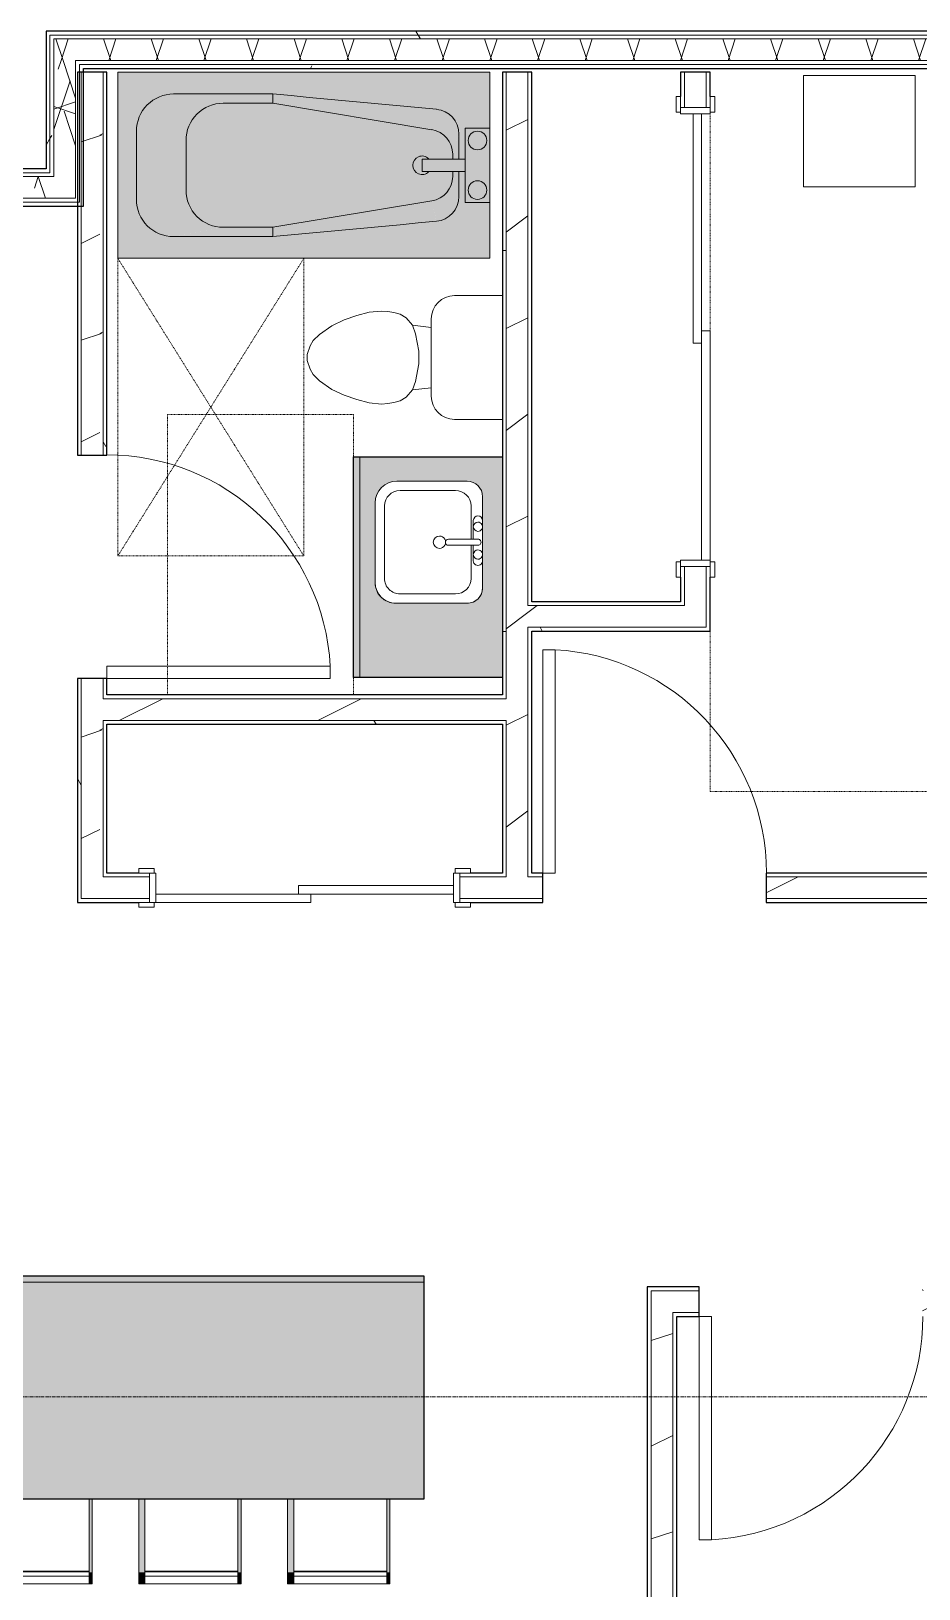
# Model space of a CAD drawing. Header units: inches. Extents: x -10205 to 13964, y -460 to 30702.
# Drawn here: x -2378.4 to -2235.3, y 10167.6 to 10418.8 of the extents above; entities that cross this region are included whole.
import ezdxf

# ---------------------------------------------------------------- set-up
doc = ezdxf.new("R2010")
doc.units = ezdxf.units.IN
doc.header["$MEASUREMENT"] = 0
for name, pattern in [('Dash 1_16_', [0.125, 0.0625, -0.0625]), ('Grid Line 1_2_', [0.875, 0.5, -0.125, 0.125, -0.125]), ('Hidden 1_8_', [0.1875, 0.125, -0.0625])]:
    doc.linetypes.add(name, pattern=pattern)
for name, color, linetype, lineweight in [('0-1', 7, 'Continuous', 5), ('0-4', 7, 'Continuous', 9), ('A-DETL-HDLN-1', 7, 'Hidden 1_8_', 9), ('A-DOOR-3', 7, 'Continuous', 9), ('A-DOOR-4', 250, 'Continuous', 13), ('A-DOOR-FRAM-2', 250, 'Continuous', 13), ('A-WALL', 113, 'Continuous', 9), ('A-WALL-5', 130, 'Continuous', 25), ('A-WALL-6', 7, 'Continuous', 9), ('A-WALL-PATT-3', 7, 'Continuous', 9), ('A-WALL-PATT-4', 8, 'Continuous', 9), ('A-WALL-PATT-5', 111, 'Continuous', 9), ('I-FURN-1', 254, 'Continuous', 9), ('I-FURN-3', 7, 'Continuous', 9), ('I-FURN-HDLN-2', 254, 'Dash 1_16_', 9), ('I-WALL-2', 2, 'Continuous', 25), ('P-SANR-FIXT-1', 8, 'Continuous', 9), ('P-SANR-FIXT-5', 7, 'Continuous', 9), ('Q-CASE-2', 254, 'Continuous', 9), ('Q-CASE-5', 130, 'Continuous', 25), ('Q-CASE-6', 7, 'Continuous', 9), ('S-GRID-1', 1, 'Grid Line 1_2_', 9)]:
    doc.layers.add(name, color=color, linetype=linetype, lineweight=lineweight)
pattern_1 = [(0, (0, 0), (61.44, 15.36), [2.534, -43.546, 2.534, -43.546, -245.76]), (0, (0, 0), (61.44, 15.36), [-92.16, 2.534, -89.626, 2.534, -43.546, -107.52]), (0, (0, 0), (61.44, 15.36), [-230.4, 2.534, -28.186, 2.534, -74.266]), (120, (23.04, 7.68), (-44.02215, 45.5286), [2.534, -43.546, 2.534, -43.546, -245.76]), (120, (23.04, 7.68), (-44.02215, 45.5286), [-92.16, 2.534, -89.626, 2.534, -43.546, -107.52]), (120, (23.04, 7.68), (-44.02215, 45.5286), [-230.4, 2.534, -28.186, 2.534, -74.266]), (240, (30.72, 38.4), (-17.41785, -60.8886), [2.534, -43.546, 2.534, -43.546, -245.76]), (240, (30.72, 38.4), (-17.41785, -60.8886), [-92.16, 2.534, -89.626, 2.534, -43.546, -107.52]), (240, (30.72, 38.4), (-17.41785, -60.8886), [-230.4, 2.534, -28.186, 2.534, -74.266])]
pattern_2 = [(216.87, (12.795, 31.987), (95.9612857, 63.9749714), [15.994, -143.942]), (206.565, (31.987, 22.391), (-31.986981, -31.986924), [35.763, -35.763]), (198.435, (31.987, 6.397), (-63.974746, -31.987128), [20.231, -80.922])]
pattern_3 = [(161.57, (0.96, 0.96), (-7.6802237, -0.0009796), [0, -54.643, 6.067, 0]), (18.43, (-0.96, 0.96), (-7.6802237, 0.0009796), [0, -54.643, 6.067, 0]), (108.43, (0.96, 0.96), (3.8382953, -19.2013653), [18.211, -42.499]), (71.57, (-0.96, 0.96), (3.8382953, 19.2013653), [18.211, -42.499])]

# ---------------------------------------------------------------- blocks, each defined once
blk = doc.blocks.new('Single-Flush - 36_ x 84_-1372839-SITE PLAN - CAD FILE')
at = {"layer": 'A-DOOR-3'}
blk.add_arc((18, 2.37), 36.07, 93.1789, 180, dxfattribs=at)
at = {"layer": 'A-DOOR-4'}
for p, q in [((16, 2.37), (16, 38.39)), ((18, 38.39), (16, 38.39)), ((18, 2.37), (18, 38.39)), ((18, 2.37), (16, 2.37))]:
    blk.add_line(p, q, dxfattribs=at)
blk = doc.blocks.new('Bed-Standard - King 78_ x 80_-V22-SITE PLAN - CAD FILE')
at = {"layer": 'I-FURN-3'}
for p, q in [((49.69, 38.2), (-28.31, 38.2)), ((-28.31, 38.2), (-28.31, -41.8)), ((49.69, -41.8), (49.69, 38.2)), ((-25.31, 36.2), (-25.31, 24.2)), ((-25.31, 36.2), (46.69, 36.2)), ((46.69, 36.2), (46.69, 24.2)), ((49.69, 24.2), (-28.31, 17.63)), ((-25.31, 24.2), (46.69, 24.2)), ((-28.31, -41.8), (49.69, -41.8))]:
    blk.add_line(p, q, dxfattribs=at)
at = {"layer": 'I-FURN-HDLN-2'}
for p, q in [((73.69, -77.8), (73.69, 38.2)), ((-64.31, 31.52), (-64.31, -3.48)), ((-64.31, -51.92), (-64.31, -77.8)), ((-64.31, -77.8), (73.69, -77.8))]:
    blk.add_line(p, q, dxfattribs=at)
blk = doc.blocks.new('Table-Night Stand - 18_ x 18_ x 24_-1352623-SITE PLAN - CAD FILE')
at = {"layer": 'I-FURN-3'}
for p, q in [((18.15, 18), (0.15, 18)), ((0.15, 18), (0.15, 0)), ((18.15, 0), (18.15, 18)), ((0.15, 0), (18.15, 0))]:
    blk.add_line(p, q, dxfattribs=at)
blk = doc.blocks.new('Single-Flush - 36_ x 84_-1372824-SITE PLAN - CAD FILE')
at = {"layer": 'A-DOOR-3'}
blk.add_arc((18, -2.38), 36.07, 180, 266.8211, dxfattribs=at)
at = {"layer": 'A-DOOR-4'}
for p, q in [((16, -2.38), (16, -38.39)), ((18, -2.38), (16, -2.38)), ((18, -2.38), (18, -38.39)), ((18, -38.39), (16, -38.39))]:
    blk.add_line(p, q, dxfattribs=at)
blk = doc.blocks.new('OD_CW_Base Cabinet - OD_CW_Base Cabinet-1413929-SITE PLAN - CAD FILE')
at = {"layer": 'Q-CASE-2'}
for points in [[(8.36, 11), (8.36, 11.5), (32.36, 11.5), (32.36, 11), (104.6, 11), (104.6, 12), (0.74, 12), (0.74, 11), (2.17, 11)], [(0.74, -24), (104.6, -24), (104.6, 11), (32.36, 11), (32.36, -12.5), (8.36, -12.5), (8.36, 11), (0.74, 11)]]:
    blk.add_hatch(color=256, dxfattribs=at).paths.add_polyline_path(points, flags=0)
at = {"layer": 'Q-CASE-5'}
for p, q in [((0.74, -24), (0.74, 12)), ((0.74, 12), (104.6, 12)), ((104.6, 12), (104.6, -24)), ((104.6, -24), (0.74, -24))]:
    blk.add_line(p, q, dxfattribs=at)
at = {"layer": 'Q-CASE-6'}
for p, q in [((0.74, 11), (0.74, 12)), ((0.74, 12), (104.6, 12)), ((8.36, 11), (0.74, 11)), ((0.74, -24), (0.74, 11)), ((0.74, 11), (8.36, 11)), ((104.6, 11), (32.36, 11)), ((32.36, 11), (104.6, 11)), ((104.6, 12), (104.6, 11)), ((104.6, 11), (104.6, -24)), ((104.6, -24), (0.74, -24))]:
    blk.add_line(p, q, dxfattribs=at)
blk = doc.blocks.new('Bar_Stool_6722_1_ - Bar_Stool_6722_1_-V24-SITE PLAN - CAD FILE')
at = {"layer": 'I-FURN-1'}
for points in [[(0, 1.78), (1, 1.78), (1, 13.66), (0, 13.66), (0, 4.02)], [(16, 1.78), (16.5, 1.78), (16.5, 13.66), (16, 13.66), (16, 1.91)], [(0, 0.98), (1, 0.98), (1, 1.78), (0, 1.78), (0, 1.24)], [(1, 0), (1, 0.98), (0, 0.92), (0, 0)], [(16, 0.98), (16.5, 0.98), (16.5, 1.78), (16, 1.73), (16, 1.24)], [(16.5, 0), (16.5, 0.98), (16, 0.94), (16, 0)]]:
    blk.add_hatch(color=256, dxfattribs=at).paths.add_polyline_path(points, flags=0)
at = {"layer": 'I-FURN-3'}
for p, q in [((0, 1.78), (0, 13.66)), ((1, 2.03), (1, 13.66)), ((16, 13.66), (16, 2.03)), ((16.5, 13.66), (16.5, 1.78)), ((1, 1.78), (0, 1.78)), ((0, 1.78), (0, 0.98)), ((1, 0.98), (0, 0.98)), ((0, 0.98), (0, 0)), ((1, 1.91), (1, 2.03)), ((16, 2.03), (1, 2.03)), ((1, 1.24), (1, 1.91)), ((16, 1.91), (1, 1.91)), ((1, 0), (1, 1.24)), ((1, 1.24), (16, 1.24)), ((16, 2.03), (16, 1.91)), ((16, 1.91), (16, 1.24)), ((16.5, 1.78), (16, 1.78)), ((16, 1.24), (16, 0)), ((16.5, 0.98), (16, 0.98)), ((16.5, 0.98), (16.5, 1.78)), ((16.5, 0), (16.5, 0.98)), ((0, 0), (1, 0)), ((1, 0), (16, 0)), ((16, 0), (16.5, 0))]:
    blk.add_line(p, q, dxfattribs=at)
blk = doc.blocks.new('FOLDING_SLIDING CLOSET - 72_ x 80_-1372885-SITE PLAN - CAD FILE')
at = {"layer": 'A-DOOR-3'}
for p, q in [((-38.75, 3.25), (-36.25, 3.25)), ((-38.75, 2.5), (-38.75, 3.25)), ((-36.25, 3.25), (-36.25, 2.5)), ((36.25, 3.25), (38.75, 3.25)), ((36.25, 2.5), (36.25, 3.25)), ((38.75, 3.25), (38.75, 2.5)), ((-36.25, 2.5), (-38.75, 2.5)), ((38.75, 2.5), (36.25, 2.5)), ((-38.75, -2.25), (-36.25, -2.25)), ((-38.75, -3), (-38.75, -2.25)), ((-36.25, -2.25), (-36.25, -3)), ((36.25, -2.25), (38.75, -2.25)), ((36.25, -3), (36.25, -2.25)), ((38.75, -2.25), (38.75, -3)), ((-36.25, -3), (-38.75, -3)), ((38.75, -3), (36.25, -3))]:
    blk.add_line(p, q, dxfattribs=at)
at = {"layer": 'A-DOOR-4'}
for p, q in [((-1, 0.5), (36, 0.5)), ((-1, -0.875), (-1, 0.5)), ((36, 0.5), (36, -0.875)), ((-36, -0.875), (1, -0.875)), ((-36, -2.25), (-36, -0.875)), ((1, -2.25), (-36, -2.25)), ((36, -0.875), (-1, -0.875)), ((1, -0.875), (1, -2.25))]:
    blk.add_line(p, q, dxfattribs=at)
at = {"layer": 'A-DOOR-FRAM-2'}
for p, q in [((-37, 2.5), (-36, 2.5)), ((-37, -2.25), (-37, 2.5)), ((-36, 2.5), (-36, -2.25)), ((36, 2.5), (37, 2.5)), ((36, -2.25), (36, 2.5)), ((37, 2.5), (37, -2.25)), ((-36, -2.25), (-37, -2.25)), ((37, -2.25), (36, -2.25))]:
    blk.add_line(p, q, dxfattribs=at)
blk = doc.blocks.new('FOLDING_SLIDING CLOSET - 48_ x 80_-1372841-SITE PLAN - CAD FILE')
at = {"layer": 'A-DOOR-3'}
for p, q in [((-26.75, 3.25), (-24.25, 3.25)), ((-26.75, 2.5), (-26.75, 3.25)), ((-24.25, 3.25), (-24.25, 2.5)), ((24.25, 3.25), (26.75, 3.25)), ((24.25, 2.5), (24.25, 3.25)), ((26.75, 3.25), (26.75, 2.5)), ((-24.25, 2.5), (-26.75, 2.5)), ((26.75, 2.5), (24.25, 2.5)), ((-26.75, -2.25), (-24.25, -2.25)), ((-26.75, -3), (-26.75, -2.25)), ((-24.25, -2.25), (-24.25, -3)), ((24.25, -2.25), (26.75, -2.25)), ((24.25, -3), (24.25, -2.25)), ((26.75, -2.25), (26.75, -3)), ((-24.25, -3), (-26.75, -3)), ((26.75, -3), (24.25, -3))]:
    blk.add_line(p, q, dxfattribs=at)
at = {"layer": 'A-DOOR-4'}
for p, q in [((-1, 0.5), (24, 0.5)), ((-1, -0.88), (-1, 0.5)), ((24, 0.5), (24, -0.88)), ((-24, -0.88), (1, -0.88)), ((-24, -2.25), (-24, -0.88)), ((1, -2.25), (-24, -2.25)), ((24, -0.88), (-1, -0.88)), ((1, -0.88), (1, -2.25))]:
    blk.add_line(p, q, dxfattribs=at)
at = {"layer": 'A-DOOR-FRAM-2'}
for p, q in [((-25, 2.5), (-24, 2.5)), ((-25, -2.25), (-25, 2.5)), ((-24, 2.5), (-24, -2.25)), ((24, 2.5), (25, 2.5)), ((24, -2.25), (24, 2.5)), ((25, 2.5), (25, -2.25)), ((-24, -2.25), (-25, -2.25)), ((25, -2.25), (24, -2.25))]:
    blk.add_line(p, q, dxfattribs=at)
blk = doc.blocks.new('M_Sink Vanity-Square - 500 x 440mm-1352614-SITE PLAN - CAD FILE')
at = {"layer": 'P-SANR-FIXT-5'}
for p, q in [((7.96, 7.09), (-6.72, 7.09)), ((7.96, 7.09), (-6.72, 7.09)), ((0.12, 5.22), (-5.22, 5.22)), ((3.62, 7.09), (-2.88, 7.09)), ((-2.88, 5.59), (0.12, 5.59)), ((0.12, 6.33), (0.12, 1.59)), ((1.12, 6.33), (1.12, 1.59)), ((1.12, 5.59), (3.62, 5.59)), ((6.46, 5.22), (1.12, 5.22)), ((-9.22, 4.59), (-9.22, -6.73)), ((-9.22, 4.59), (-9.22, -6.73)), ((-7.72, 2.72), (-7.72, -6.23)), ((8.96, -6.23), (8.96, 2.72)), ((10.46, -6.91), (10.46, 4.59)), ((10.46, -6.91), (10.46, 4.59)), ((-5.22, -8.73), (6.46, -8.73)), ((-5.72, -10.23), (7.14, -10.23)), ((-5.72, -10.23), (7.14, -10.23))]:
    blk.add_line(p, q, dxfattribs=at)
for centre, radius, start, end in [((-6.72, 4.59), 2.5, 90, 180), ((-6.72, 4.59), 2.5, 90, 180), ((-5.22, 2.72), 2.5, 90, 180), ((-2.88, 6.34), 0.75, 90, 270), ((-1.88, 6.34), 0.75, 360, 180), ((-1.88, 6.34), 0.75, 180, 0), ((0.62, 6.33), 0.5, 360, 180), ((2.62, 6.34), 0.75, 360, 180), ((2.62, 6.34), 0.75, 180, 360), ((3.62, 6.34), 0.75, 270, 90), ((6.46, 2.72), 2.5, 0, 90), ((7.96, 4.59), 2.5, 0, 90), ((7.96, 4.59), 2.5, 360, 90), ((0.62, 0.13), 1, 360, 180), ((0.62, 0.13), 1, 180, 0), ((0.62, 1.59), 0.5, 180, 0), ((-5.72, -6.73), 3.5, 180, 270), ((-5.72, -6.73), 3.5, 180, 270), ((-5.22, -6.23), 2.5, 180, 270), ((6.46, -6.23), 2.5, 270, 0), ((7.14, -6.91), 3.32, 270, 360), ((7.14, -6.91), 3.32, 270, 0)]:
    blk.add_arc(centre, radius, start, end, dxfattribs=at)
blk = doc.blocks.new('Toilet-Domestic-3D - Toilet-Domestic-3D-1372870-SITE PLAN - CAD FILE')
at = {"layer": 'P-SANR-FIXT-5'}
for p, q in [((-3.74, 10), (-2.74, 11)), ((-2.74, 11), (-1.87, 11.5)), ((-1.87, 11.5), (-0.5, 12)), ((-0.5, 12), (0.5, 12)), ((0.5, 12), (1.87, 11.5)), ((1.87, 11.5), (2.74, 11)), ((2.74, 11), (3.74, 10)), ((-6.06, 6), (-5.13, 8)), ((-5.13, 8), (-3.74, 10)), ((3.74, 10), (5.13, 8)), ((5.13, 8), (6.06, 6)), ((-6.79, 4), (-6.06, 6)), ((6.06, 6), (6.79, 4)), ((-7.33, 1.99), (-6.79, 4)), ((6.79, 4), (7.33, 1.99)), ((-7.5, 0), (-7.33, 1.99)), ((7.33, 1.99), (7.5, 0)), ((-7.41, -1), (-7.5, 0)), ((-7.24, -2), (-7.41, -1)), ((-6.97, -3), (-7.24, -2)), ((7.24, -2), (6.97, -3)), ((7.41, -1), (7.24, -2)), ((7.5, 0), (7.41, -1)), ((-6.4, -4), (-6.97, -3)), ((-5.21, -5), (-6.4, -4)), ((-3.84, -5.5), (-5.21, -5)), ((-4.86, -8.02), (-5.21, -5)), ((5.21, -5), (3.84, -5.5)), ((4.86, -8.02), (5.21, -5)), ((6.4, -4), (5.21, -5)), ((6.97, -3), (6.4, -4)), ((-1, -6), (-3.84, -5.5)), ((1, -6), (-1, -6)), ((3.84, -5.5), (1, -6)), ((6.25, -8.02), (-6.25, -8.02)), ((-9.98, -11.75), (-9.98, -19.48)), ((9.98, -19.48), (9.98, -11.75))]:
    blk.add_line(p, q, dxfattribs=at)
for centre, start, end in [((-6.25, -11.75), 90, 180), ((6.25, -11.75), 0, 90)]:
    blk.add_arc(centre, 3.73, start, end, dxfattribs=at)
blk = doc.blocks.new('OD_CW_Base Cabinet - OD_CW_Base Cabinet-1440575-SITE PLAN - CAD FILE')
at = {"layer": 'Q-CASE-2'}
blk.add_hatch(color=256, dxfattribs=at).paths.add_polyline_path([(0.74, -1), (36.34, -1), (36.34, 0), (0.74, 0)], flags=0)
h = blk.add_hatch(color=256, dxfattribs=at)
h.paths.add_polyline_path([(0.74, -1), (0.74, -24), (36.34, -24), (36.34, -1), (12.71, -1)], flags=0)
h.paths.add_polyline_path([(12.71, -6.82), (12.83, -5.96), (13.16, -5.16), (13.69, -4.47), (14.37, -3.94), (15.21, -3.61), (16.03, -3.5), (28.9, -3.5), (29.9, -3.66), (30.65, -3.97), (31.37, -4.53), (31.93, -5.25), (32.28, -6.09), (32.4, -7), (32.31, -18.97), (32.06, -19.57), (31.67, -20.09), (31.15, -20.49), (30.55, -20.74), (29.9, -20.82), (14.57, -20.74), (13.96, -20.49), (13.45, -20.09), (13.05, -19.57), (12.8, -18.97), (12.71, -18.32)], flags=0)
at = {"layer": 'Q-CASE-5'}
for p, q in [((0.74, -24), (0.74, 0)), ((0.74, 0), (36.34, 0)), ((36.34, 0), (36.34, -24))]:
    blk.add_line(p, q, dxfattribs=at)
at = {"layer": 'Q-CASE-6'}
for p, q in [((0.74, -1), (0.74, 0)), ((0.74, 0), (36.34, 0)), ((36.34, -1), (0.74, -1)), ((0.74, -24), (0.74, -1)), ((0.74, -1), (36.34, -1)), ((36.34, 0), (36.34, -1)), ((36.34, -1), (36.34, -24))]:
    blk.add_line(p, q, dxfattribs=at)
blk = doc.blocks.new('Bath Tub - Maestro - 60_x30_-V72-SITE PLAN - CAD FILE')
at = {"layer": 'P-SANR-FIXT-1'}
for points in [[(35, 0), (0, 0), (0, -9), (4, -9), (4, -14), (5, -14), (5.05, -9.3), (5.21, -8.67), (5.6, -7.86), (5.83, -7.51), (6.27, -7.03), (6.79, -6.62), (7.36, -6.31), (7.98, -6.09), (9.35, -5.91), (35, -3.5), (51, -3.5), (52.04, -3.59), (53.05, -3.86), (54, -4.3), (54.95, -5), (55.6, -5.64), (56.2, -6.5), (56.64, -7.45), (56.91, -8.46), (57, -9.5), (56.97, -20.74), (56.8, -22.05), (56.2, -23.5), (55.24, -24.74), (54, -25.7), (52.55, -26.3), (50.38, -26.5), (34.42, -26.45), (7.98, -23.91), (7.36, -23.69), (6.79, -23.38), (6.27, -22.97), (5.83, -22.49), (5.48, -21.94), (5.21, -21.33), (5.05, -20.7), (5, -19), (5, -16), (4, -16), (4, -21), (0, -21), (0, -30), (60, -30), (60, 0)], [(43, -5), (35, -5), (9.13, -9.33), (8.03, -9.72), (6.82, -10.83), (6.24, -11.83), (6, -13.2), (6, -14), (10.94, -14), (10.94, -16), (6, -16), (6, -16.8), (6.24, -18.17), (6.98, -19.41), (8.03, -20.28), (9.35, -20.74), (35, -25), (43, -25), (44.55, -24.8), (46, -24.2), (47.24, -23.24), (48.2, -22), (48.8, -20.5), (49, -19), (49, -11), (48.8, -9.45), (48.12, -7.9), (47.24, -6.76), (46, -5.8), (44.55, -5.2)], [(35, -3.5), (8.63, -5.97), (9.35, -9.26), (35, -5), (35, -3.77)], [(51, -3.5), (35, -3.5), (35, -5), (43, -5), (50.51, -3.59)], [(51, -3.5), (43, -5), (44.55, -5.2), (46.03, -5.83), (47.28, -6.81), (48.2, -8), (48.8, -9.5), (49, -11), (57, -9.5), (56.91, -8.46), (56.64, -7.45), (56.2, -6.5), (55.29, -5.34), (54.86, -4.9), (54, -4.3), (53.05, -3.86), (52.04, -3.59)], [(8.63, -5.97), (7.98, -6.09), (7.36, -6.31), (6.74, -6.66), (6.27, -7.03), (5.6, -7.86), (5.48, -8.06), (5.21, -8.67), (5.05, -9.3), (5.05, -10.13), (6, -13.2), (6.24, -11.83), (6.98, -10.59), (8.2, -9.66), (9.35, -9.26), (8.65, -6.09)], [(57, -9.5), (49, -11), (49, -19), (57, -20.5), (57, -10.25)], [(6, -14), (4, -14), (4, -16), (10.94, -16), (10.94, -14), (6.35, -14)], [(6, -16.8), (5, -20.04), (5.06, -20.74), (5.24, -21.4), (5.72, -22.32), (5.87, -22.53), (6.33, -23.02), (6.79, -23.38), (7.36, -23.69), (8, -23.92), (8.63, -24.03), (9.35, -20.74), (8.03, -20.28), (6.95, -19.38), (6.24, -18.17), (6.12, -17.49)], [(49, -19), (48.72, -20.74), (48.16, -22.05), (47.24, -23.24), (46, -24.2), (44.55, -24.8), (43, -25), (51, -26.5), (52.55, -26.3), (54, -25.7), (55.42, -24.51), (56.24, -23.4), (56.8, -22.05), (57, -20.5), (50.46, -19.27)], [(9.35, -20.74), (8.63, -24.03), (35, -26.5), (35, -25), (11.44, -21.09)], [(43, -25), (35, -25), (35, -26.5), (51, -26.5), (44.55, -25.29)]]:
    blk.add_hatch(color=256, dxfattribs=at).paths.add_polyline_path(points, flags=0)
h = blk.add_hatch(color=256, dxfattribs=at)
h.paths.add_polyline_path([(0, -9), (0, -21), (4, -21), (4, -9), (0.5, -9)], flags=0)
h.paths.add_polyline_path([(2, -9.5), (2.39, -9.55), (2.75, -9.7), (3.06, -9.94), (3.3, -10.25), (3.45, -10.61), (3.5, -11), (3.33, -11.67), (3.3, -11.75), (3.06, -12.06), (2.75, -12.3), (2.39, -12.45), (2, -12.5), (1.61, -12.45), (1.25, -12.3), (0.94, -12.06), (0.7, -11.75), (0.55, -11.39), (0.5, -11), (0.55, -10.61), (0.7, -10.25), (0.94, -9.94), (1.25, -9.7), (1.61, -9.55)], flags=0)
h.paths.add_polyline_path([(2, -17.5), (2.39, -17.55), (3.02, -17.91), (3.06, -17.94), (3.3, -18.25), (3.45, -18.61), (3.5, -19), (3.43, -19.44), (3.3, -19.75), (3.06, -20.06), (2.75, -20.3), (2.38, -20.45), (2, -20.5), (1.61, -20.45), (1.25, -20.3), (0.94, -20.06), (0.7, -19.75), (0.55, -19.39), (0.5, -19), (0.55, -18.61), (0.7, -18.25), (0.94, -17.94), (1.25, -17.7), (1.61, -17.55)], flags=0)
h = blk.add_hatch(color=256, dxfattribs=at)
h.paths.add_polyline_path([(2, -9.5), (1.61, -9.55), (1.25, -9.7), (0.94, -9.94), (0.7, -10.25), (0.55, -10.61), (0.5, -11), (0.55, -11.39), (0.7, -11.75), (0.94, -12.06), (1.25, -12.3), (1.61, -12.45), (2, -12.5), (2.39, -12.45), (2.75, -12.3), (3.06, -12.06), (3.33, -11.67), (3.45, -11.39), (3.5, -11), (3.45, -10.61), (3.3, -10.25), (3.06, -9.94), (2.75, -9.7), (2.39, -9.55)], flags=0)
h.paths.add_polyline_path([(2, -17.5), (1.61, -17.55), (1.25, -17.7), (0.94, -17.94), (0.7, -18.25), (0.55, -18.61), (0.5, -19), (0.55, -19.39), (0.7, -19.75), (0.94, -20.06), (1.25, -20.3), (1.61, -20.45), (2, -20.5), (2.39, -20.45), (2.75, -20.3), (3.06, -20.06), (3.43, -19.44), (3.45, -19.39), (3.5, -19), (3.45, -18.61), (3.3, -18.25), (3.02, -17.91), (2.75, -17.7), (2.39, -17.55)], flags=0)
h = blk.add_hatch(color=256, dxfattribs=at)
h.paths.add_polyline_path([(5, -9.96), (5.05, -14), (6, -14), (5.92, -12.94), (5.05, -10.13)], flags=0)
h.paths.add_polyline_path([(5.05, -16), (5, -16), (5.05, -19.87), (6, -16.8), (6, -16), (5.32, -16)], flags=0)
at = {"layer": 'P-SANR-FIXT-5'}
for p, q in [((60, 0), (0, 0)), ((0, 0), (0, -9)), ((60, -30), (60, 0)), ((35, -5), (9.35, -9.26)), ((35, -3.5), (51, -3.5)), ((35, -5), (35, -3.5)), ((43, -5), (35, -5)), ((4, -9), (0, -9)), ((0, -9), (0, -21)), ((4, -14), (4, -9)), ((5, -14), (5, -9.96)), ((57, -9.5), (57, -20.5)), ((49, -19), (49, -11)), ((4, -16), (4, -14)), ((4, -14), (10.94, -14)), ((6, -13.2), (6, -14)), ((10.94, -16), (10.94, -14)), ((4, -21), (4, -16)), ((10.94, -16), (4, -16)), ((5, -20.04), (5, -16)), ((6, -16), (6, -16.8)), ((0, -21), (0, -30)), ((0, -21), (4, -21)), ((9.35, -20.74), (35, -25)), ((35, -25), (35, -26.5)), ((35, -25), (43, -25)), ((51, -26.5), (35, -26.5)), ((0, -30), (60, -30))]:
    blk.add_line(p, q, dxfattribs=at)
at = {"layer": 'P-SANR-FIXT-5', "flags": 128}
for points in [[(8.63, -5.97), (11.56, -5.7), (14.49, -5.42), (17.42, -5.15), (20.35, -4.87), (23.28, -4.6), (26.21, -4.32), (29.14, -4.05), (32.07, -3.77), (35, -3.5)], [(35, -26.5), (32.07, -26.23), (29.14, -25.95), (26.21, -25.68), (23.28, -25.4), (20.35, -25.13), (17.42, -24.85), (14.49, -24.58), (11.56, -24.3), (8.63, -24.03)]]:
    blk.add_lwpolyline(points, dxfattribs=at)
at = {"layer": 'P-SANR-FIXT-5'}
for centre, radius, start, end in [((43, -11), 6, 360, 90), ((51, -9.5), 6, 0, 90), ((9, -9.96), 4, 95.3558, 180), ((2, -11), 1.5, 0, 180), ((10, -13.2), 4, 99.4223, 180), ((2, -11), 1.5, 180, 360), ((10.94, -15), 1.5, 0, 135), ((10.94, -15), 1.5, 225, 360), ((2, -19), 1.5, 0, 180), ((10, -16.8), 4, 180, 260.5777), ((2, -19), 1.5, 180, 360), ((9, -20.04), 4, 180, 264.6442), ((43, -19), 6, 270, 0), ((51, -20.5), 6, 270, 0)]:
    blk.add_arc(centre, radius, start, end, dxfattribs=at)
blk = doc.blocks.new('1750 Ox - Unit Layouts_rvt-1-SITE PLAN - CAD FILE')
at = {"layer": 'A-WALL-PATT-3'}
h = blk.add_hatch(dxfattribs=at)
h.set_pattern_fill('FP_2', color=256, style=0, pattern_type=2)
h.set_pattern_definition(pattern_1)
h.paths.add_polyline_path([(-2370.92, 10278.28), (-2370.3, 10278.28), (-2370.3, 10314.4), (-2370.92, 10314.4), (-2370.92, 10278.9)], flags=0)
h.paths.add_polyline_path([(-2370.3, 10350.4), (-2370.3, 10390.59), (-2370.92, 10390.59), (-2370.92, 10350.4)], flags=0)
h.paths.add_polyline_path([(-2370.3, 10390.91), (-2370.3, 10412.16), (-2370.92, 10412.16), (-2370.92, 10391.54), (-2370.6, 10391.21)], flags=0)
h = blk.add_hatch(dxfattribs=at)
h.set_pattern_fill('FP_2', color=256, style=0, pattern_type=2)
h.set_pattern_definition(pattern_1)
h.paths.add_polyline_path([(-2366.8, 10282.4), (-2366.17, 10282.4), (-2366.17, 10307.65), (-2366.8, 10307.65), (-2366.8, 10300.73)], flags=0)
h.paths.add_polyline_path([(-2366.8, 10311.15), (-2366.17, 10311.15), (-2366.17, 10314.4), (-2366.8, 10314.4), (-2366.8, 10311.78)], flags=0)
h.paths.add_polyline_path([(-2366.17, 10350.4), (-2366.17, 10412.16), (-2366.8, 10412.16), (-2366.8, 10350.4)], flags=0)
h = blk.add_hatch(dxfattribs=at)
h.set_pattern_fill('FP_2', color=256, style=0, pattern_type=2)
h.set_pattern_definition(pattern_1)
h.paths.add_polyline_path([(-2301.8, 10283.03), (-2301.8, 10307.65), (-2302.42, 10307.65), (-2302.42, 10283.03)], flags=0)
h.paths.add_polyline_path([(-2301.8, 10311.15), (-2301.8, 10412.16), (-2302.42, 10412.16), (-2302.42, 10311.15)], flags=0)
h = blk.add_hatch(dxfattribs=at)
h.set_pattern_fill('FP_2', color=256, style=0, pattern_type=2)
h.set_pattern_definition(pattern_1)
h.paths.add_polyline_path([(-2297.67, 10322.04), (-2269.55, 10322.04), (-2269.55, 10322.66), (-2297.67, 10322.66)], flags=0)
h = blk.add_hatch(dxfattribs=at)
h.set_pattern_fill('FP_2', color=256, style=0, pattern_type=2)
h.set_pattern_definition(pattern_1)
h.paths.add_polyline_path([(-2325.42, 10307.03), (-2302.42, 10307.03), (-2302.42, 10307.65), (-2366.17, 10307.65), (-2366.17, 10307.03)], flags=0)
h = blk.add_hatch(dxfattribs=at)
h.set_pattern_fill('FP_2', color=256, style=0, pattern_type=2)
h.set_pattern_definition(pattern_1)
h.paths.add_polyline_path([(-2116.81, 10215.65), (-2111.35, 10215.68), (-2111.35, 10216.28), (-2229.55, 10216.28), (-2229.55, 10215.65), (-2119.13, 10215.65)], flags=0)
h.paths.add_polyline_path([(-2274.93, 10215.65), (-2270.68, 10215.65), (-2270.68, 10216.28), (-2279.06, 10216.28), (-2279.06, 10215.65), (-2278.42, 10215.65)], flags=0)
h.paths.add_polyline_path([(-2233.05, 10215.65), (-2233.05, 10216.28), (-2234.68, 10216.28), (-2234.68, 10215.65), (-2233.13, 10215.65)], flags=0)
h = blk.add_hatch(dxfattribs=at)
h.set_pattern_fill('FP_2', color=256, style=0, pattern_type=2)
h.set_pattern_definition(pattern_1)
h.paths.add_polyline_path([(-2278.43, 10018.09), (-2278.43, 10215.65), (-2279.06, 10215.6), (-2279.06, 10018.09)], flags=0)
h = blk.add_hatch(dxfattribs=at)
h.set_pattern_fill('FP_2', color=256, style=0, pattern_type=2)
h.set_pattern_definition(pattern_1)
h.paths.add_polyline_path([(-2216.68, 10211.53), (-2216.06, 10211.53), (-2216.06, 10212.15), (-2234.68, 10212.15), (-2234.68, 10211.53), (-2229.55, 10211.53)], flags=0)
h.paths.add_polyline_path([(-2270.68, 10211.53), (-2270.68, 10212.15), (-2274.93, 10212.15), (-2274.92, 10211.53), (-2274.31, 10211.53)], flags=0)
h.paths.add_polyline_path([(-2111.35, 10211.53), (-2111.35, 10212.15), (-2212.56, 10212.15), (-2212.56, 10211.53), (-2119.13, 10211.53)], flags=0)
h = blk.add_hatch(dxfattribs=at)
h.set_pattern_fill('FP_2', color=256, style=0, pattern_type=2)
h.set_pattern_definition(pattern_1)
h.paths.add_polyline_path([(-2274.93, 10018.09), (-2274.31, 10018.09), (-2274.31, 10211.53), (-2274.93, 10211.53), (-2274.93, 10032.92)], flags=0)
at = {"layer": 'A-WALL-PATT-4'}
h = blk.add_hatch(dxfattribs=at)
h.set_pattern_fill('FP_4', color=256, style=0, pattern_type=2)
h.set_pattern_definition(pattern_2)
h.paths.add_polyline_path([(-2370.3, 10278.9), (-2366.8, 10278.9), (-2366.8, 10314.4), (-2370.3, 10314.4), (-2370.3, 10300.73)], flags=0)
h.paths.add_polyline_path([(-2366.8, 10350.4), (-2366.8, 10412.16), (-2370.3, 10412.16), (-2370.3, 10350.4)], flags=0)
h = blk.add_hatch(dxfattribs=at)
h.set_pattern_fill('FP_4', color=256, style=0, pattern_type=2)
h.set_pattern_definition(pattern_2)
h.paths.add_polyline_path([(-2298.3, 10282.4), (-2298.3, 10412.16), (-2301.8, 10412.16), (-2301.78, 10282.4), (-2298.31, 10282.4)], flags=0)
h = blk.add_hatch(dxfattribs=at)
h.set_pattern_fill('FP_4', color=256, style=0, pattern_type=2)
h.set_pattern_definition(pattern_2)
h.paths.add_polyline_path([(-2273.05, 10322.66), (-2269.55, 10322.66), (-2269.55, 10332.48), (-2273.05, 10332.48), (-2273.05, 10326.16)], flags=0)
h.paths.add_polyline_path([(-2270.3, 10406.48), (-2269.55, 10406.48), (-2269.55, 10412.16), (-2273.05, 10412.16), (-2273.05, 10406.48), (-2271.67, 10406.48)], flags=0)
h = blk.add_hatch(dxfattribs=at)
h.set_pattern_fill('FP_4', color=256, style=0, pattern_type=2)
h.set_pattern_definition(pattern_2)
h.paths.add_polyline_path([(-2297.67, 10322.66), (-2273.05, 10322.68), (-2273.05, 10326.16), (-2298.3, 10326.16), (-2298.3, 10322.66)], flags=0)
h = blk.add_hatch(dxfattribs=at)
h.set_pattern_fill('FP_4', color=256, style=0, pattern_type=2)
h.set_pattern_definition(pattern_2)
h.paths.add_polyline_path([(-2302.42, 10307.65), (-2301.8, 10307.65), (-2301.8, 10311.15), (-2366.8, 10311.15), (-2366.8, 10307.65), (-2325.42, 10307.65)], flags=0)
h = blk.add_hatch(dxfattribs=at)
h.set_pattern_fill('FP_4', color=256, style=0, pattern_type=2)
h.set_pattern_definition(pattern_2)
h.paths.add_polyline_path([(-2301.8, 10278.9), (-2295.91, 10278.9), (-2295.91, 10282.4), (-2309.3, 10282.4), (-2309.3, 10278.9)], flags=0)
h.paths.add_polyline_path([(-2110.72, 10278.9), (-2110.72, 10282.4), (-2259.91, 10282.4), (-2259.91, 10278.9), (-2119.13, 10278.9)], flags=0)
h.paths.add_polyline_path([(-2366.8, 10278.9), (-2359.3, 10278.9), (-2359.3, 10282.4), (-2366.8, 10282.4), (-2366.8, 10278.96)], flags=0)
h = blk.add_hatch(dxfattribs=at)
h.set_pattern_fill('FP_4', color=256, style=0, pattern_type=2)
h.set_pattern_definition(pattern_2)
h.paths.add_polyline_path([(-2274.93, 10212.15), (-2270.68, 10212.15), (-2270.68, 10215.65), (-2278.43, 10215.65), (-2278.43, 10212.15)], flags=0)
h.paths.add_polyline_path([(-2110.72, 10212.15), (-2110.72, 10215.65), (-2234.68, 10215.65), (-2234.68, 10212.15), (-2119.13, 10212.15)], flags=0)
h = blk.add_hatch(dxfattribs=at)
h.set_pattern_fill('FP_4', color=256, style=0, pattern_type=2)
h.set_pattern_definition(pattern_2)
h.paths.add_polyline_path([(-2274.93, 10018.09), (-2274.93, 10212.15), (-2278.43, 10212.15), (-2278.43, 10018.09)], flags=0)
at = {"layer": 'A-DETL-HDLN-1'}
for p, q in [((-2364.42, 10382.16), (-2364.42, 10334.16)), ((-2334.42, 10334.16), (-2364.42, 10382.16)), ((-2334.42, 10382.16), (-2364.42, 10334.16)), ((-2334.42, 10334.16), (-2334.42, 10382.16)), ((-2356.42, 10356.98), (-2356.42, 10311.78)), ((-2326.42, 10356.98), (-2356.42, 10356.98)), ((-2326.42, 10350.16), (-2326.42, 10356.98)), ((-2364.42, 10334.16), (-2334.42, 10334.16)), ((-2326.42, 10311.78), (-2326.42, 10314.56))]:
    blk.add_line(p, q, dxfattribs=at)
at = {"layer": 'A-WALL-5'}
for p, q in [((-2370.92, 10412.16), (-2370.92, 10350.4)), ((-2366.17, 10412.16), (-2370.92, 10412.16)), ((-2366.17, 10350.4), (-2366.17, 10412.16)), ((-2302.42, 10412.16), (-2302.42, 10311.78)), ((-2297.67, 10412.16), (-2302.42, 10412.16)), ((-2297.67, 10326.79), (-2297.67, 10412.16)), ((-2273.67, 10412.16), (-2273.67, 10408.23)), ((-2268.92, 10412.16), (-2273.67, 10412.16)), ((-2268.92, 10408.23), (-2268.92, 10412.16)), ((-2370.92, 10350.4), (-2366.17, 10350.4)), ((-2273.67, 10330.73), (-2273.67, 10326.79)), ((-2268.92, 10322.04), (-2268.92, 10330.73)), ((-2273.67, 10326.79), (-2297.67, 10326.79)), ((-2297.67, 10283.03), (-2297.67, 10322.04)), ((-2297.67, 10322.04), (-2273.67, 10322.04)), ((-2273.67, 10322.04), (-2269.55, 10322.04)), ((-2269.55, 10322.04), (-2268.92, 10322.04)), ((-2370.92, 10314.4), (-2370.92, 10278.28)), ((-2366.17, 10314.4), (-2370.92, 10314.4)), ((-2366.17, 10311.78), (-2366.17, 10314.4)), ((-2302.42, 10311.78), (-2366.17, 10311.78)), ((-2366.17, 10283.03), (-2366.17, 10307.03)), ((-2366.17, 10307.03), (-2302.42, 10307.03)), ((-2302.42, 10307.03), (-2302.42, 10283.03)), ((-2361.05, 10283.03), (-2366.17, 10283.03)), ((-2302.42, 10283.03), (-2307.55, 10283.03)), ((-2295.91, 10283.03), (-2297.67, 10283.03)), ((-2295.91, 10278.28), (-2295.91, 10283.03)), ((-2107.55, 10283.03), (-2259.91, 10283.03)), ((-2259.91, 10283.03), (-2259.91, 10278.28)), ((-2370.92, 10278.28), (-2370.3, 10278.28)), ((-2370.3, 10278.28), (-2366.17, 10278.28)), ((-2366.17, 10278.28), (-2361.05, 10278.28)), ((-2307.55, 10278.28), (-2295.91, 10278.28)), ((-2259.91, 10278.28), (-2233.67, 10278.28)), ((-2270.68, 10216.28), (-2279.06, 10216.28)), ((-2279.06, 10216.28), (-2279.06, 10215.65)), ((-2270.68, 10211.53), (-2270.68, 10216.28)), ((-2279.06, 10215.65), (-2279.06, 10211.53)), ((-2279.06, 10211.53), (-2279.06, 10018.09)), ((-2274.31, 10211.53), (-2270.68, 10211.53)), ((-2274.31, 10018.09), (-2274.31, 10211.53))]:
    blk.add_line(p, q, dxfattribs=at)
at = {"layer": 'A-WALL-6'}
for p, q in [((-2370.3, 10350.4), (-2370.3, 10412.16)), ((-2366.8, 10350.4), (-2366.8, 10412.16)), ((-2301.8, 10311.15), (-2301.8, 10412.16)), ((-2298.3, 10326.16), (-2298.3, 10412.16)), ((-2273.05, 10406.48), (-2273.05, 10412.16)), ((-2269.55, 10406.48), (-2269.55, 10412.16)), ((-2273.05, 10326.16), (-2273.05, 10332.48)), ((-2269.55, 10322.66), (-2269.55, 10332.48)), ((-2297.67, 10326.16), (-2298.3, 10326.16)), ((-2273.67, 10326.16), (-2297.67, 10326.16)), ((-2273.05, 10326.16), (-2273.67, 10326.16)), ((-2298.3, 10283.03), (-2298.3, 10322.66)), ((-2297.67, 10322.66), (-2298.3, 10322.66)), ((-2273.67, 10322.66), (-2297.67, 10322.66)), ((-2273.05, 10322.66), (-2273.67, 10322.66)), ((-2269.55, 10322.66), (-2273.05, 10322.66)), ((-2370.3, 10278.9), (-2370.3, 10314.4)), ((-2366.8, 10311.15), (-2366.8, 10314.4)), ((-2366.17, 10311.15), (-2366.8, 10311.15)), ((-2302.42, 10311.15), (-2366.17, 10311.15)), ((-2301.8, 10311.15), (-2302.42, 10311.15)), ((-2366.8, 10282.4), (-2366.8, 10307.65)), ((-2366.17, 10307.65), (-2366.8, 10307.65)), ((-2302.42, 10307.65), (-2366.17, 10307.65)), ((-2301.8, 10307.65), (-2302.42, 10307.65)), ((-2301.8, 10283.03), (-2301.8, 10307.65)), ((-2366.17, 10282.4), (-2366.8, 10282.4)), ((-2359.3, 10282.4), (-2366.17, 10282.4)), ((-2301.8, 10282.4), (-2309.3, 10282.4)), ((-2301.8, 10283.03), (-2301.8, 10282.4)), ((-2298.3, 10283.03), (-2298.3, 10282.4)), ((-2295.91, 10282.4), (-2298.3, 10282.4)), ((-2107.55, 10282.4), (-2259.91, 10282.4)), ((-2366.8, 10278.9), (-2370.3, 10278.9)), ((-2366.17, 10278.9), (-2366.8, 10278.9)), ((-2359.3, 10278.9), (-2366.17, 10278.9)), ((-2295.91, 10278.9), (-2309.3, 10278.9)), ((-2233.05, 10278.9), (-2259.91, 10278.9)), ((-2278.43, 10215.65), (-2270.68, 10215.65)), ((-2278.43, 10215.65), (-2278.43, 10212.15)), ((-2278.43, 10212.15), (-2278.43, 10215.65)), ((-2278.43, 10211.53), (-2278.43, 10212.15)), ((-2278.43, 10018.09), (-2278.43, 10211.53)), ((-2274.93, 10212.15), (-2274.93, 10211.53)), ((-2274.93, 10212.15), (-2270.68, 10212.15)), ((-2274.93, 10211.53), (-2274.93, 10212.15)), ((-2274.93, 10018.09), (-2274.93, 10211.53))]:
    blk.add_line(p, q, dxfattribs=at)
at = {"layer": '0-4'}
for name, p, rotation in [('Bath Tub - Maestro - 60_x30_-V72-SITE PLAN - CAD FILE', (-2304.42, 10382.16), 180), ('FOLDING_SLIDING CLOSET - 72_ x 80_-1372885-SITE PLAN - CAD FILE', (-2271.17, 10369.48), 90.00000000000216), ('Toilet-Domestic-3D - Toilet-Domestic-3D-1372870-SITE PLAN - CAD FILE', (-2321.9, 10366.16), 90.00000000000776), ('Single-Flush - 36_ x 84_-1372839-SITE PLAN - CAD FILE', (-2368.55, 10332.4), 269.9999999999997), ('OD_CW_Base Cabinet - OD_CW_Base Cabinet-1440575-SITE PLAN - CAD FILE', (-2326.42, 10313.83), 90.00000000000092), ('M_Sink Vanity-Square - 500 x 440mm-1352614-SITE PLAN - CAD FILE', (-2312.69, 10337), 270.0000000000081), ('Single-Flush - 36_ x 84_-1372824-SITE PLAN - CAD FILE', (-2277.91, 10280.65), 180), ('Single-Flush - 36_ x 84_-1372839-SITE PLAN - CAD FILE', (-2252.68, 10213.9), 180)]:
    blk.add_blockref(name, p, dxfattribs=dict(at, rotation=rotation))
for name, p in [('Bed-Standard - King 78_ x 80_-V22-SITE PLAN - CAD FILE', (-2204.61, 10373.96)), ('Table-Night Stand - 18_ x 18_ x 24_-1352623-SITE PLAN - CAD FILE', (-2254, 10393.66)), ('FOLDING_SLIDING CLOSET - 48_ x 80_-1372841-SITE PLAN - CAD FILE', (-2334.3, 10280.53)), ('OD_CW_Base Cabinet - OD_CW_Base Cabinet-1413929-SITE PLAN - CAD FILE', (-2419.66, 10206.08)), ('Bar_Stool_6722_1_ - Bar_Stool_6722_1_-V24-SITE PLAN - CAD FILE', (-2385.04, 10168.42)), ('Bar_Stool_6722_1_ - Bar_Stool_6722_1_-V24-SITE PLAN - CAD FILE', (-2361.04, 10168.42)), ('Bar_Stool_6722_1_ - Bar_Stool_6722_1_-V24-SITE PLAN - CAD FILE', (-2337.04, 10168.42))]:
    blk.add_blockref(name, p, dxfattribs=at)

msp = doc.modelspace()

# ---------------------------------------------------------------- hatches: boundary and pattern name
at = {"layer": 'A-WALL-PATT-5'}
h = msp.add_hatch(dxfattribs=at)
h.set_pattern_fill('FP_2', color=256, style=0, pattern_type=2)
h.set_pattern_definition(pattern_1)
h.paths.add_polyline_path([(-2299.8, 10418.16), (-2111.35, 10418.16), (-2111.35, 10418.79), (-2375.97, 10418.79), (-2375.97, 10418.16), (-2300.88, 10418.16)], flags=0)
h = msp.add_hatch(dxfattribs=at)
h.set_pattern_fill('FP_2', color=256, style=0, pattern_type=2)
h.set_pattern_definition(pattern_1)
h.paths.add_polyline_path([(-2375.97, 10396.59), (-2375.35, 10396.59), (-2375.35, 10418.16), (-2375.97, 10418.16), (-2375.97, 10401.15)], flags=0)
h = msp.add_hatch(dxfattribs=at)
h.set_pattern_fill('FP_2', color=256, style=0, pattern_type=2)
h.set_pattern_definition(pattern_1)
h.paths.add_polyline_path([(-2110.72, 10417.54), (-2110.72, 10418.16), (-2375.35, 10418.16), (-2375.35, 10417.54), (-2111.35, 10417.54)], flags=0)
h = msp.add_hatch(dxfattribs=at)
h.set_pattern_fill('FP_2', color=256, style=0, pattern_type=2)
h.set_pattern_definition(pattern_1)
h.paths.add_polyline_path([(-2375.35, 10395.96), (-2374.72, 10395.97), (-2374.72, 10417.54), (-2375.35, 10417.54), (-2375.35, 10396.59)], flags=0)
h = msp.add_hatch(dxfattribs=at)
h.set_pattern_fill('FP_5', color=256, style=0, pattern_type=2)
h.set_pattern_definition(pattern_3)
h.paths.add_polyline_path([(-2374.72, 10414.04), (-2110.72, 10414.04), (-2110.72, 10417.54), (-2374.72, 10417.54)], flags=0)
h = msp.add_hatch(dxfattribs=at)
h.set_pattern_fill('FP_5', color=256, style=0, pattern_type=2)
h.set_pattern_definition(pattern_3)
h.paths.add_polyline_path([(-2371.22, 10395.34), (-2371.22, 10414.04), (-2374.72, 10414.04), (-2374.72, 10395.34)], flags=0)
h = msp.add_hatch(dxfattribs=at)
h.set_pattern_fill('FP_2', color=256, style=0, pattern_type=2)
h.set_pattern_definition(pattern_1)
h.paths.add_polyline_path([(-2110.72, 10413.41), (-2110.79, 10414.04), (-2371.22, 10414.04), (-2371.22, 10413.41), (-2110.78, 10413.41)], flags=0)
h = msp.add_hatch(dxfattribs=at)
h.set_pattern_fill('FP_2', color=256, style=0, pattern_type=2)
h.set_pattern_definition(pattern_1)
h.paths.add_polyline_path([(-2370.6, 10412.79), (-2111.35, 10412.79), (-2111.35, 10413.41), (-2370.6, 10413.41)], flags=0)
h = msp.add_hatch(dxfattribs=at)
h.set_pattern_fill('FP_5', color=256, style=0, pattern_type=2)
h.set_pattern_definition(pattern_3)
h.paths.add_polyline_path([(-2371.22, 10391.84), (-2371.22, 10395.34), (-2448.97, 10395.33), (-2448.97, 10391.84), (-2378.77, 10391.84)], flags=0)

# ---------------------------------------------------------------- linework, layer by layer
at = {"layer": 'A-WALL'}
for p, q in [((-2110.72, 10418.16), (-2375.35, 10418.16)), ((-2375.35, 10418.16), (-2375.35, 10395.96)), ((-2110.72, 10417.54), (-2374.72, 10417.54)), ((-2374.72, 10417.54), (-2374.72, 10395.34)), ((-2110.72, 10414.04), (-2371.22, 10414.04)), ((-2371.22, 10414.04), (-2371.22, 10391.84)), ((-2110.72, 10413.41), (-2370.6, 10413.41)), ((-2370.6, 10413.41), (-2370.6, 10391.21)), ((-2374.72, 10395.34), (-2448.97, 10395.34)), ((-2375.35, 10395.96), (-2448.35, 10395.96)), ((-2371.22, 10391.84), (-2448.97, 10391.84)), ((-2370.6, 10391.21), (-2448.35, 10391.21))]:
    msp.add_line(p, q, dxfattribs=at)
at = {"layer": 'I-WALL-2'}
for p, q in [((-2111.35, 10418.79), (-2375.97, 10418.79)), ((-2375.97, 10418.79), (-2375.97, 10396.59)), ((-2369.97, 10412.79), (-2111.35, 10412.79)), ((-2369.97, 10390.59), (-2369.97, 10412.79)), ((-2375.97, 10396.59), (-2447.72, 10396.59)), ((-2448.72, 10390.59), (-2369.97, 10390.59))]:
    msp.add_line(p, q, dxfattribs=at)
at = {"layer": 'S-GRID-1'}
msp.add_line((-464.45, 10198.59), (-4316.34, 10198.59), dxfattribs=at)

# ---------------------------------------------------------------- block references
at = {"layer": '0-1'}
msp.add_blockref('1750 Ox - Unit Layouts_rvt-1-SITE PLAN - CAD FILE', (0, 0), dxfattribs=at)

doc.saveas('drawing.dxf')
